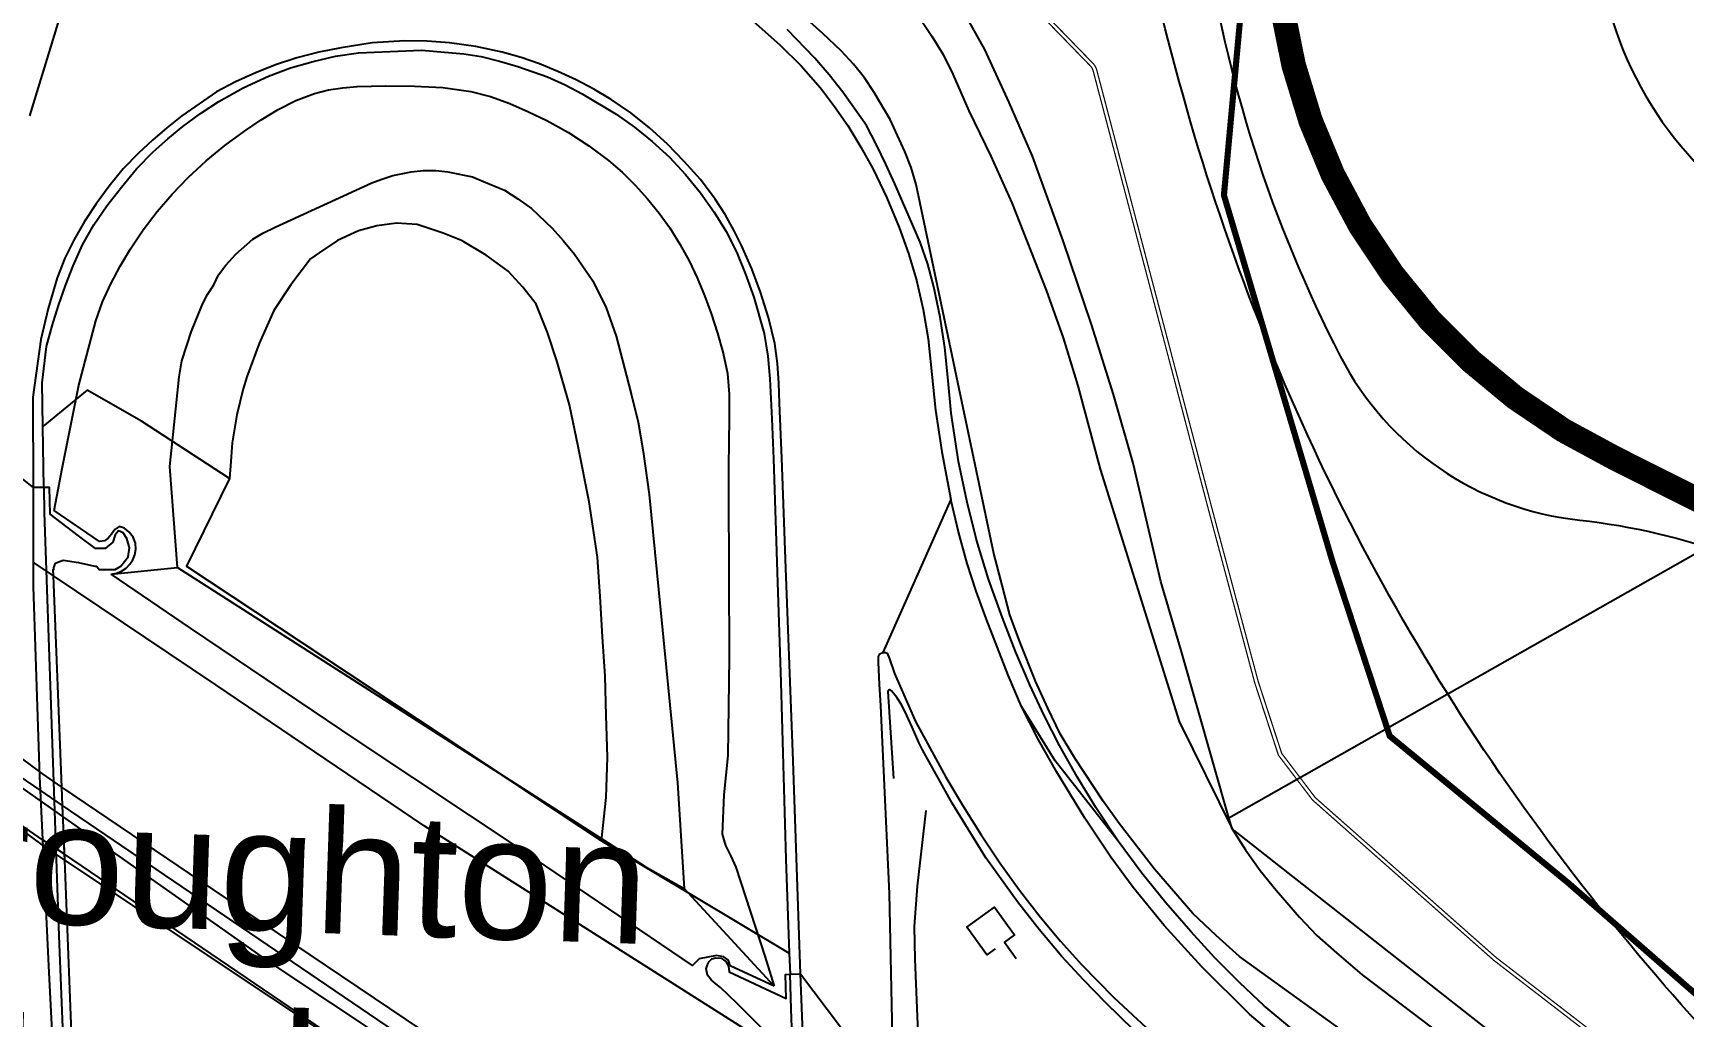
# Model space of a CAD drawing. Header units: millimetres. Extents: x 111502 to 977541, y 8702 to 1044108.
# Drawn here: x 489180 to 489314.6, y 240848.6 to 240928.8 of the extents above; entities that cross this region are included whole.
import ezdxf

# ---------------------------------------------------------------- set-up
doc = ezdxf.new("R2010")
doc.units = ezdxf.units.MM
doc.header["$LTSCALE"] = 0.25
doc.linetypes.add('DASHED', pattern=[19.05, 12.7, -6.35])
doc.linetypes.add('DASHED2', pattern=[9.525, 6.35, -3.175])
for name, color, linetype in [('E HVSS As Laid HV', 10, 'Continuous'), ('E HVSS Proposed 33kV', 5, 'Continuous'), ('X HVSS Site Background', 8, 'Continuous'), ('X HVSS Site Outline', 210, 'Continuous')]:
    doc.layers.add(name, color=color, linetype=linetype)
doc.styles.add('Arial', font='arial.ttf')
doc.styles.add('Proposed Employment Area - 11-089-MP013-01a$0$Standard', font='txt')

# ---------------------------------------------------------------- blocks, each defined once
blk = doc.blocks.new('Proposed Commercial Boundary - 09.02.22')
at = {"layer": 'X HVSS Site Outline'}
blk.add_lwpolyline([(489440655, 240757624, 500, 500, 0), (489415055, 240775554, 500, 500, 0), (489347296, 240824001, 500, 500, 0), (489338952, 240830047, 500, 500, 0), (489324184, 240842939, 500, 500, 0), (489305138, 240859549, 500, 500, 0), (489290593, 240871516, 500, 500, 0), (489285945, 240885672, 500, 500, 0), (489277078, 240915594, 500, 500, 0), (489281801, 240966928, 500, 500, 0)], format="xyseb", dxfattribs=at)
blk = doc.blocks.new('commercial background')
at = {"layer": 'X HVSS Site Background', "const_width": 2, "flags": 128}
blk.add_lwpolyline([(1051.81, 240.88), (1037.81, 247.56, 0.001174), (991.06, 269.75, -0.019302), (924.58, 304.31, -0.035007), (860, 347.36, -0.229683), (849.26, 368.95, 0.257701), (828.59, 405.55, 0.025998), (796.23, 423.24, -0.248095), (769.13, 459.92, 0.040658), (757.24, 510.43, -0.017766), (748.81, 540.09, 0.316165), (729.75, 556.71), (725.67, 557.32)], format="xyb", dxfattribs=at)
at = {"layer": 'X HVSS Site Background', "flags": 128}
blk.add_lwpolyline([(928.08, 286.74, 0.151371), (871.11, 328.8, -0.06422), (841.98, 343.36, -0.080323), (792.92, 389.27, -0.098577), (760.75, 453.92, -0.03432), (751.48, 500.46, 0.091782), (745.82, 518.08, -0.974614), (750.65, 520.31), (756.57, 494.44, -0.037531), (762.8, 466.15, 0.084037), (773.87, 431.55, 0.251691), (793.39, 418.18, -0.125184), (817.16, 409.33, -0.021222), (837.01, 394.31, -0.151188), (844.67, 382.63, -0.08652), (847.5, 356.47, 0.23398), (851.5, 346.86, 0.068152), (878.19, 329.36, -0.044918), (903.68, 314.29, 0.0654), (1004.49, 260.12, -0.154625)], format="xyb", dxfattribs=at)
at = {"layer": 'X HVSS Site Background'}
blk.add_arc((824.69, 467.86), 30, 189.5253, 240.4849, dxfattribs=at)
at = {"layer": 'X HVSS Site Background', "style": 'Proposed Employment Area - 11-089-MP013-01a$0$Standard'}
for p, rotation in [((485.88, 899.5), 95.9302), ((729.37, 850.69), 240.5366), ((319.53, 839.47), 95.9302), ((520.9, 756.6), 330.4683), ((1582.14, 507.49), 240.4683), ((1846.75, 293.1), 209.3143), ((1096.5, 265.37), 60.4683)]:
    blk.add_attdef('NOOFPARKINGSPACES', p, '', height=0.3, rotation=rotation, dxfattribs=at)
blk = doc.blocks.new('OS MAP 060722')
at = {"layer": 'X HVSS Site Background'}
for points in [[(466.91, 1738.54), (463, 1752.19), (461.35, 1757.79), (459.1, 1767.45), (457.5, 1773.05), (455.7, 1778.75), (453.4, 1785.55), (450.9, 1792.45), (449, 1796.85), (447, 1801.15), (445, 1804.75)], [(457.88, 1736.65), (456.07, 1739.38), (454.54, 1741.87), (453.1, 1744.43), (451.84, 1746.88), (450.67, 1749.38), (449.52, 1752.09), (448.45, 1754.84), (447.32, 1757.99), (446.33, 1761.2), (445.53, 1764.37), (444.87, 1767.57), (444.26, 1771.51), (444.01, 1774.18), (443.76, 1776.86), (443.37, 1779.35), (442.85, 1781.81), (442.36, 1783.65), (441.74, 1785.45), (439.67, 1790.2), (438.94, 1791.8), (438.18, 1793.4), (437.35, 1794.95), (435.43, 1797.68), (434.32, 1799.09), (433.16, 1800.46), (430.89, 1802.78)], [(501.36, 1703.04), (467.76, 1727.24), (465.86, 1728.94), (463.96, 1730.74), (460.85, 1734.35), (457.95, 1738.09), (456.65, 1739.89), (454.35, 1743.39), (453.15, 1745.39), (452.15, 1747.49), (451.15, 1749.69), (449.85, 1752.89), (449.05, 1755.09), (448.45, 1757.39), (447.75, 1760.09), (441.4, 1790.15), (441, 1791.55), (440.5, 1792.85), (439.3, 1795.45), (438, 1797.65), (437.2, 1798.85), (436.3, 1799.95), (435.3, 1801.05), (433.8, 1802.45), (422.8, 1812.35)], [(440.7, 1805.25), (442.7, 1802.25), (443.6, 1800.75), (444.4, 1799.15), (445.7, 1796.15), (447.5, 1792.45), (449.2, 1788.65), (452, 1781.55), (453.4, 1777.65), (454.6, 1773.75), (456.4, 1766.95), (462.85, 1746.39), (467.16, 1737.64), (468.26, 1735.94), (469.46, 1734.24), (470.76, 1732.64), (472.66, 1730.44), (474.06, 1728.94), (475.66, 1727.54), (477.76, 1725.74), (502.06, 1707.34), (501.36, 1703.04)], [(258.92, 1814.2), (281.92, 1798.77), (304.03, 1783.97), (332.86, 1764.67), (355.64, 1750.04), (388.72, 1726.75), (413.29, 1710.42), (459.04, 1680.07), (491.69, 1658.3), (515.84, 1642.91), (558.78, 1615.53), (585.73, 1598.78), (617.62, 1580.16), (644.74, 1564.17), (689.42, 1538.44), (719.01, 1521.96), (754.35, 1502.48), (785.39, 1486.4), (805.79, 1475.99)], [(369.17, 1795.76), (374.37, 1812.84)], [(418.16, 1813.34), (419.16, 1812.03), (421.64, 1809.45), (423.87, 1807.34), (426.13, 1805.25), (430.32, 1801.51), (432.03, 1799.83), (433.61, 1798.03), (434.76, 1796.52), (435.83, 1794.95), (436.9, 1793.2), (437.9, 1791.41), (439.02, 1789.06), (440.02, 1786.66), (440.79, 1784.53), (441.43, 1782.37), (441.99, 1779.98), (442.39, 1777.57), (442.68, 1774.66), (442.99, 1771.76), (443.5, 1768.37), (444.25, 1764.48)], [(466.91, 1738.54), (576.95, 1800.86), (581.98, 1802.63)], [(431.98, 1725.83), (431.89, 1728.19), (431.39, 1743.19), (430.79, 1758.9), (430.62, 1763.38), (430.45, 1767.86), (430.28, 1772.34), (430.22, 1773.96), (430.11, 1775.58), (429.88, 1777.19), (429.38, 1779.31), (428.72, 1781.38), (428.01, 1783.27), (427.21, 1785.12), (426.55, 1786.44), (425.83, 1787.72), (425.04, 1788.96), (423.83, 1790.55), (422.51, 1792.04), (421.13, 1793.44), (419.68, 1794.77), (418.16, 1795.99), (416.55, 1797.09), (415.15, 1797.93), (413.7, 1798.69), (412.21, 1799.37), (410.72, 1799.98), (409.21, 1800.51), (407.66, 1800.94), (405.53, 1801.39), (403.37, 1801.7), (401.55, 1801.83), (399.73, 1801.85), (397.06, 1801.7), (394.53, 1801.29), (392.73, 1800.93), (390.94, 1800.49), (389.2, 1799.92), (387.51, 1799.23), (385.92, 1798.52), (384.37, 1797.71), (381.55, 1795.74), (380.33, 1794.77), (379.16, 1793.76), (378.01, 1792.71), (376.76, 1791.43), (375.63, 1790.03), (374.57, 1788.57), (373.63, 1787.15), (372.77, 1785.67), (372.01, 1784.14), (371.39, 1782.56), (370.67, 1780.05), (370.07, 1777.51), (369.41, 1772.81), (369.43, 1765.46)], [(370.23, 1770.44), (370.18, 1773.98), (370.53, 1776.96), (370.98, 1778.63), (371.5, 1780.28), (372.08, 1781.91), (372.71, 1783.52), (373.47, 1785.23), (374.38, 1786.88), (375.44, 1788.42), (376.63, 1789.95), (377.87, 1791.44), (379.23, 1792.82), (380.41, 1793.88), (381.65, 1794.89), (383.09, 1795.93), (384.58, 1796.91), (386.56, 1798.02), (388.62, 1798.98), (390.42, 1799.65), (392.26, 1800.19), (394.09, 1800.6), (395.95, 1800.89), (401.1, 1801.09), (404.54, 1800.79), (405.95, 1800.59), (407.45, 1800.21), (408.93, 1799.78), (411.36, 1798.92), (412.79, 1798.27), (414.18, 1797.55), (416.96, 1795.88), (418.46, 1794.82), (419.89, 1793.66), (421.3, 1792.37), (422.62, 1790.98), (423.83, 1789.48), (424.94, 1787.9), (425.92, 1786.32), (426.76, 1784.67), (427.51, 1782.84), (428.17, 1780.98), (429.03, 1778), (429.33, 1776.16), (429.48, 1774.31), (429.66, 1771.05), (429.78, 1767.79), (430.08, 1758.55), (430.38, 1749.56), (430.78, 1735.16), (431.07, 1727.52)], [(371.15, 1763.59), (371.79, 1767), (372.47, 1770.4), (373.17, 1773.8), (374.54, 1779.05), (375.1, 1780.58), (375.77, 1782.07), (376.54, 1783.51), (377.37, 1784.91), (378.41, 1786.46), (379.55, 1787.95), (380.78, 1789.37), (382.07, 1790.72), (383.53, 1792.07), (385.07, 1793.33), (386.67, 1794.51), (388.02, 1795.42), (389.41, 1796.27), (390.86, 1797.01), (392.38, 1797.58), (393.51, 1797.87), (394.67, 1798.04), (395.84, 1798.13), (397.01, 1798.17), (398.19, 1798.19), (400.51, 1798.18), (402.82, 1798.06), (405.11, 1797.73), (406.72, 1797.32), (408.29, 1796.76), (409.82, 1796.09), (411.32, 1795.36), (413.06, 1794.39), (414.73, 1793.31), (416.32, 1792.12), (417.45, 1791.15), (418.52, 1790.1), (419.52, 1788.99), (420.45, 1787.83), (421.32, 1786.61), (422.15, 1785.3), (422.9, 1783.94), (423.57, 1782.54), (424.17, 1781.1), (424.7, 1779.64), (425.23, 1778.03), (425.69, 1776.4), (426.03, 1774.75), (426.17, 1773.07), (426.17, 1771.1), (426.15, 1769.13), (426.12, 1767.16), (426.11, 1765.19), (426.16, 1751.6), (426.05, 1743.62), (425.73, 1740.41), (425.6, 1737.21), (425.86, 1736.29), (426.31, 1735.42), (426.71, 1734.53), (427.51, 1732.11), (428.3, 1729.69), (429.08, 1727.26), (429.84, 1724.83)], [(381.2, 1758.94), (380.57, 1767.17), (381.35, 1774.49), (381.55, 1775.79), (382.35, 1778.19), (383.25, 1780.39), (383.65, 1781.19), (384.15, 1781.99), (384.55, 1782.79), (385.15, 1783.59), (385.95, 1784.49), (387.35, 1785.69), (388.15, 1786.19), (389.15, 1786.69), (397.05, 1790.29), (397.85, 1790.59), (398.75, 1790.89), (400.25, 1791.19), (401.25, 1791.29), (402.25, 1791.29), (403.25, 1791.19), (405.25, 1790.79), (406.15, 1790.39), (407.85, 1789.69), (408.95, 1788.99), (410.05, 1788.19), (411.75, 1786.59), (412.65, 1785.59), (413.55, 1784.49), (415.05, 1782.29), (416.15, 1780.09), (416.95, 1777.79), (418.15, 1773.19), (418.75, 1770.79), (419.15, 1768.39), (419.65, 1764.89), (421.95, 1741.39), (422.51, 1732.77)], [(415.75, 1736.67), (416.15, 1740.19), (416.25, 1743.49), (416.15, 1746.89), (416.05, 1750.09), (415.85, 1753.29), (415.65, 1756.59), (415.45, 1759.79), (414.75, 1764.29), (413.85, 1768.79), (413.15, 1772.19), (412.15, 1775.69), (411.35, 1778.09), (410.45, 1780.39), (409.35, 1781.79), (408.15, 1783.09), (406.35, 1784.39), (404.55, 1785.49), (404.35, 1785.59), (402.85, 1786.19), (400.75, 1786.89), (399.05, 1786.99), (397.45, 1786.79), (395.95, 1786.39), (394.25, 1785.59), (392.75, 1784.59), (392.05, 1784.09), (390.45, 1781.99), (389.05, 1779.89), (387.85, 1777.19), (386.85, 1774.49), (386.55, 1773.49), (386.05, 1771.39), (385.65, 1769.09), (385.55, 1767.59), (385.45, 1766.19)], [(385.45, 1766.19), (378.28, 1770.87), (373.83, 1773.39), (370.23, 1770.44)], [(362.05, 1771.22), (369.43, 1765.46)], [(370.3, 1765.46), (370.23, 1770.44)], [(385.45, 1766.19), (381.93, 1759.06), (415.75, 1736.67)], [(370.3, 1765.46), (369.43, 1765.46)], [(369.43, 1765.46), (369.44, 1759.38), (369.43, 1759.38), (369.44, 1757.36), (369.95, 1741.92), (370.7, 1726.47), (371.31, 1714.22)], [(370.3, 1765.46), (370.33, 1763.42), (371.53, 1728.92), (371.96, 1718.05), (372, 1717.08), (372.14, 1713.5)], [(371.1, 1758.26), (371.08, 1758.78), (371.11, 1758.78), (371.12, 1758.94), (371.27, 1759.29), (371.57, 1759.42), (371.88, 1759.54), (373.14, 1759.34), (374.46, 1759.04), (374.56, 1759.04), (374.66, 1758.99), (374.81, 1758.79), (375.31, 1758.79), (376.12, 1758.79), (376.58, 1759.04), (377.18, 1759.8), (377.28, 1760.55), (377.08, 1761.31), (376.78, 1761.77), (376.38, 1761.92), (376.12, 1761.61), (375.92, 1761.01), (375.31, 1760.5), (374.51, 1760.5), (373.14, 1761.51), (370.82, 1763.28), (370.77, 1765.46), (370.3, 1765.46)], [(444.25, 1764.48), (438.69, 1752.01)], [(457.88, 1736.65), (452.74, 1743.19), (450.01, 1747.61), (448.9, 1750.18), (447.13, 1754.78), (446.31, 1757.02), (445.57, 1759.28), (444.85, 1761.86), (444.25, 1764.48)], [(375.8, 1758.39), (376.23, 1758.48), (376.65, 1758.64), (377.01, 1758.89), (377.31, 1759.21), (377.55, 1759.56), (377.72, 1759.96), (377.81, 1760.43), (377.77, 1760.92), (377.58, 1761.41), (377.26, 1761.82), (376.89, 1762.16), (376.45, 1762.28), (376.1, 1762.03), (375.83, 1761.67), (375.54, 1761.32), (375.24, 1761.12), (374.84, 1761.07), (371.15, 1763.59)], [(371.1, 1758.26), (369.44, 1759.38)], [(375.8, 1758.39), (381.2, 1758.94)], [(381.2, 1758.94), (419.33, 1734.58), (422.51, 1732.77)], [(371.83, 1739.54), (371.77, 1741.05), (371.1, 1758.26)], [(430.97, 1719), (429.72, 1719.89), (401.32, 1737.89), (384.32, 1749.39), (371.1, 1758.26)], [(429.84, 1724.83), (426.24, 1726.47), (426.26, 1726.49), (426.14, 1726.83), (426.03, 1726.99), (425.74, 1727.22), (425.15, 1727.31), (423.73, 1727.05), (423.17, 1726.5), (409.53, 1735.75), (395.85, 1744.85), (382.26, 1753.99), (375.8, 1758.39)], [(439.68, 1715.65), (439.49, 1720.74), (439.24, 1732.36), (438.54, 1747.66), (438.42, 1749.43), (438.34, 1751.2), (438.34, 1751.7), (438.44, 1751.91), (438.69, 1752.01)], [(438.69, 1752.01), (438.9, 1752.01), (439.05, 1751.96), (439.25, 1751.5), (439.65, 1750.29), (441.37, 1746.4), (443.84, 1741.85), (445.25, 1739.48), (446.72, 1737.15), (448.24, 1734.87), (449.84, 1732.65), (451.52, 1730.48), (453.17, 1728.5), (454.9, 1726.59), (457.53, 1723.91), (461.31, 1720.38), (465.76, 1716.59), (472.63, 1711.23), (483.28, 1703.24), (492.27, 1696.32), (503.03, 1688.13), (512.12, 1681.26)], [(459.15, 1721.24), (456.88, 1723.46), (455.05, 1725.33), (453.29, 1727.25), (451.44, 1729.45), (449.66, 1731.7), (447.08, 1735.29), (444.35, 1739.73), (441.93, 1744.08), (441.63, 1744.69), (441.35, 1745.31), (441.08, 1745.94), (440.8, 1746.57), (440.51, 1747.19), (440.19, 1747.79), (439.83, 1748.35), (439.41, 1748.88), (439.3, 1748.97), (439.21, 1748.98), (439.1, 1748.83), (439.56, 1741.75)], [(371.83, 1739.54), (370.01, 1740.8), (360.2, 1747.47)], [(371.99, 1735.58), (370.2, 1736.76), (360.32, 1743.57)], [(431.64, 1698.9), (371.83, 1739.54)], [(371.99, 1735.58), (371.93, 1737.14), (371.83, 1739.54)], [(442.2, 1739.13), (441.49, 1732.97), (441.24, 1729.69), (441.29, 1727.02), (441.4, 1724.36), (441.52, 1721.69), (441.64, 1719.03), (441.78, 1715.73)], [(688.05, 1573.81), (687.32, 1574.19), (630.66, 1615.26), (603.07, 1634.96), (593.26, 1641.73), (561.51, 1664.09), (532.86, 1684.6), (522.9, 1692.16), (493.53, 1716.95), (467.16, 1737.64), (466.91, 1738.54)], [(415.75, 1736.67), (431.07, 1727.52)], [(526.07, 1679.19), (521.93, 1682.57), (513.29, 1689.35), (503.85, 1696.67), (489.15, 1708.15), (478.39, 1716.43), (475.13, 1718.95), (471.88, 1721.49), (469.79, 1723.23), (467.79, 1725.08), (465.76, 1727.14), (463.8, 1729.27), (461.76, 1731.61), (459.81, 1734.02), (457.88, 1736.65)], [(431.75, 1695.29), (430.67, 1695.99), (405.82, 1712.59), (371.99, 1735.58)], [(372.7, 1717.55), (372.01, 1735.1), (371.99, 1735.58)], [(429.84, 1724.83), (422.51, 1732.77)], [(447.85, 1727.87), (447.18, 1727.38), (445.54, 1729.63), (447.79, 1731.26), (449.42, 1729), (448.6, 1728.41), (449.57, 1727.08)], [(430.97, 1719), (430.97, 1719.09), (429.87, 1720.27), (429.5, 1720.68), (428.17, 1722.04), (426.83, 1723.4), (425.46, 1724.72), (425.07, 1725.01), (424.7, 1725.33), (424.4, 1725.73), (424.3, 1726.24), (424.39, 1726.55), (424.55, 1726.84), (424.75, 1727.04), (425.05, 1727.14), (425.51, 1727.09), (425.91, 1726.84), (426.11, 1726.44), (426.17, 1725.98), (430.81, 1723.81), (430.75, 1725.78), (431.13, 1725.8)], [(431.07, 1727.52), (431.13, 1725.8)], [(431.13, 1725.8), (431.98, 1725.83)], [(433.11, 1671.24), (431.23, 1722.94), (431.13, 1725.8)], [(433.98, 1671.27), (433.79, 1676.15), (433.19, 1692.37), (432.59, 1710.66), (431.98, 1725.83)], [(431.98, 1725.83), (439.68, 1715.65)]]:
    blk.add_lwpolyline(points, dxfattribs=at)
at = {"layer": 'X HVSS Site Background', "flags": 128}
for points in [[(466.91, 1738.54), (463, 1752.19), (463, 1752.19), (461.35, 1757.79), (461.35, 1757.79), (459.1, 1767.45), (459.1, 1767.45), (457.5, 1773.05), (457.5, 1773.05), (455.7, 1778.75), (455.7, 1778.75), (453.4, 1785.55), (453.4, 1785.55), (450.9, 1792.45), (450.9, 1792.45), (449, 1796.85), (449, 1796.85), (447, 1801.15), (447, 1801.15), (445, 1804.75)], [(471.88, 1721.49), (469.79, 1723.23), (469.79, 1723.23), (467.79, 1725.08), (467.79, 1725.08), (465.76, 1727.14), (465.76, 1727.14), (463.8, 1729.27), (463.8, 1729.27), (461.76, 1731.61), (461.76, 1731.61), (459.81, 1734.02), (459.81, 1734.02), (457.88, 1736.65), (457.88, 1736.65), (456.07, 1739.38), (456.07, 1739.38), (454.54, 1741.87), (454.54, 1741.87), (453.1, 1744.43), (453.1, 1744.43), (451.84, 1746.88), (451.84, 1746.88), (450.67, 1749.38), (450.67, 1749.38), (449.52, 1752.09), (449.52, 1752.09), (448.45, 1754.84), (448.45, 1754.84), (447.32, 1757.99), (447.32, 1757.99), (446.33, 1761.2), (446.33, 1761.2), (445.53, 1764.37), (445.53, 1764.37), (444.87, 1767.57), (444.87, 1767.57), (444.26, 1771.51), (444.26, 1771.51), (444.01, 1774.18), (444.01, 1774.18), (443.76, 1776.86), (443.76, 1776.86), (443.37, 1779.35), (443.37, 1779.35), (442.85, 1781.81), (442.85, 1781.81), (442.36, 1783.65), (442.36, 1783.65), (441.74, 1785.45), (441.74, 1785.45), (439.67, 1790.2), (439.67, 1790.2), (438.94, 1791.8), (438.94, 1791.8), (438.18, 1793.4), (438.18, 1793.4), (437.35, 1794.95), (437.35, 1794.95), (435.43, 1797.68), (435.43, 1797.68), (434.32, 1799.09), (434.32, 1799.09), (433.16, 1800.46), (433.16, 1800.46), (430.89, 1802.78)], [(501.36, 1703.04), (467.76, 1727.24), (467.76, 1727.24), (465.86, 1728.94), (465.86, 1728.94), (463.96, 1730.74), (463.96, 1730.74), (460.85, 1734.35), (460.85, 1734.35), (457.95, 1738.09), (457.95, 1738.09), (456.65, 1739.89), (456.65, 1739.89), (454.35, 1743.39), (454.35, 1743.39), (453.15, 1745.39), (453.15, 1745.39), (452.15, 1747.49), (452.15, 1747.49), (451.15, 1749.69), (451.15, 1749.69), (449.85, 1752.89), (449.85, 1752.89), (449.05, 1755.09), (449.05, 1755.09), (448.45, 1757.39), (448.45, 1757.39), (447.75, 1760.09), (447.75, 1760.09), (441.4, 1790.15), (441.4, 1790.15), (441, 1791.55), (441, 1791.55), (440.5, 1792.85), (440.5, 1792.85), (439.3, 1795.45), (439.3, 1795.45), (438, 1797.65), (438, 1797.65), (437.2, 1798.85), (437.2, 1798.85), (436.3, 1799.95), (436.3, 1799.95), (435.3, 1801.05), (435.3, 1801.05), (433.8, 1802.45), (433.8, 1802.45), (422.8, 1812.35)], [(440.7, 1805.25), (442.7, 1802.25), (442.7, 1802.25), (443.6, 1800.75), (443.6, 1800.75), (444.4, 1799.15), (444.4, 1799.15), (445.7, 1796.15), (445.7, 1796.15), (447.5, 1792.45), (447.5, 1792.45), (449.2, 1788.65), (449.2, 1788.65), (452, 1781.55), (452, 1781.55), (453.4, 1777.65), (453.4, 1777.65), (454.6, 1773.75), (454.6, 1773.75), (456.4, 1766.95), (456.4, 1766.95), (462.85, 1746.39), (462.85, 1746.39), (467.16, 1737.64), (467.16, 1737.64), (468.26, 1735.94), (468.26, 1735.94), (469.46, 1734.24), (469.46, 1734.24), (470.76, 1732.64), (470.76, 1732.64), (472.66, 1730.44), (472.66, 1730.44), (474.06, 1728.94), (474.06, 1728.94), (475.66, 1727.54), (475.66, 1727.54), (477.76, 1725.74), (477.76, 1725.74), (502.06, 1707.34)], [(369.17, 1795.76), (374.37, 1812.84)], [(426.13, 1805.25), (430.32, 1801.51), (430.32, 1801.51), (432.03, 1799.83), (432.03, 1799.83), (433.61, 1798.03), (433.61, 1798.03), (434.76, 1796.52), (434.76, 1796.52), (435.83, 1794.95), (435.83, 1794.95), (436.9, 1793.2), (436.9, 1793.2), (437.9, 1791.41), (437.9, 1791.41), (439.02, 1789.06), (439.02, 1789.06), (440.02, 1786.66), (440.02, 1786.66), (440.79, 1784.53), (440.79, 1784.53), (441.43, 1782.37), (441.43, 1782.37), (441.99, 1779.98), (441.99, 1779.98), (442.39, 1777.57), (442.39, 1777.57), (442.68, 1774.66), (442.68, 1774.66), (442.99, 1771.76), (442.99, 1771.76), (443.5, 1768.37), (443.5, 1768.37), (444.25, 1764.48)], [(466.91, 1738.54), (576.95, 1800.86), (576.95, 1800.86), (581.98, 1802.63)], [(431.98, 1725.83), (431.89, 1728.19), (431.89, 1728.19), (431.39, 1743.19), (431.39, 1743.19), (430.79, 1758.9), (430.79, 1758.9), (430.62, 1763.38), (430.62, 1763.38), (430.45, 1767.86), (430.45, 1767.86), (430.28, 1772.34), (430.28, 1772.34), (430.22, 1773.96), (430.22, 1773.96), (430.11, 1775.58), (430.11, 1775.58), (429.88, 1777.19), (429.88, 1777.19), (429.38, 1779.31), (429.38, 1779.31), (428.72, 1781.38), (428.72, 1781.38), (428.01, 1783.27), (428.01, 1783.27), (427.21, 1785.12), (427.21, 1785.12), (426.55, 1786.44), (426.55, 1786.44), (425.83, 1787.72), (425.83, 1787.72), (425.04, 1788.96), (425.04, 1788.96), (423.83, 1790.55), (423.83, 1790.55), (422.51, 1792.04), (422.51, 1792.04), (421.13, 1793.44), (421.13, 1793.44), (419.68, 1794.77), (419.68, 1794.77), (418.16, 1795.99), (418.16, 1795.99), (416.55, 1797.09), (416.55, 1797.09), (415.15, 1797.93), (415.15, 1797.93), (413.7, 1798.69), (413.7, 1798.69), (412.21, 1799.37), (412.21, 1799.37), (410.72, 1799.98), (410.72, 1799.98), (409.21, 1800.51), (409.21, 1800.51), (407.66, 1800.94), (407.66, 1800.94), (405.53, 1801.39), (405.53, 1801.39), (403.37, 1801.7), (403.37, 1801.7), (401.55, 1801.83), (401.55, 1801.83), (399.73, 1801.85), (399.73, 1801.85), (397.06, 1801.7), (397.06, 1801.7), (394.53, 1801.29), (394.53, 1801.29), (392.73, 1800.93), (392.73, 1800.93), (390.94, 1800.49), (390.94, 1800.49), (389.2, 1799.92), (389.2, 1799.92), (387.51, 1799.23), (387.51, 1799.23), (385.92, 1798.52), (385.92, 1798.52), (384.37, 1797.71), (384.37, 1797.71), (381.55, 1795.74), (381.55, 1795.74), (380.33, 1794.77), (380.33, 1794.77), (379.16, 1793.76), (379.16, 1793.76), (378.01, 1792.71), (378.01, 1792.71), (376.76, 1791.43), (376.76, 1791.43), (375.63, 1790.03), (375.63, 1790.03), (374.57, 1788.57), (374.57, 1788.57), (373.63, 1787.15), (373.63, 1787.15), (372.77, 1785.67), (372.77, 1785.67), (372.01, 1784.14), (372.01, 1784.14), (371.39, 1782.56), (371.39, 1782.56), (370.67, 1780.05), (370.67, 1780.05), (370.07, 1777.51), (370.07, 1777.51), (369.41, 1772.81)], [(369.41, 1772.81), (369.43, 1765.46)], [(370.23, 1770.44), (370.18, 1773.98), (370.18, 1773.98), (370.53, 1776.96), (370.53, 1776.96), (370.98, 1778.63), (370.98, 1778.63), (371.5, 1780.28), (371.5, 1780.28), (372.08, 1781.91), (372.08, 1781.91), (372.71, 1783.52), (372.71, 1783.52), (373.47, 1785.23), (373.47, 1785.23), (374.38, 1786.88), (374.38, 1786.88), (375.44, 1788.42), (375.44, 1788.42), (376.63, 1789.95), (376.63, 1789.95), (377.87, 1791.44), (377.87, 1791.44), (379.23, 1792.82), (379.23, 1792.82), (380.41, 1793.88), (380.41, 1793.88), (381.65, 1794.89), (381.65, 1794.89), (383.09, 1795.93), (383.09, 1795.93), (384.58, 1796.91), (384.58, 1796.91), (386.56, 1798.02), (386.56, 1798.02), (388.62, 1798.98), (388.62, 1798.98), (390.42, 1799.65), (390.42, 1799.65), (392.26, 1800.19), (392.26, 1800.19), (394.09, 1800.6), (394.09, 1800.6), (395.95, 1800.89), (395.95, 1800.89), (401.1, 1801.09), (401.1, 1801.09), (404.54, 1800.79), (404.54, 1800.79), (405.95, 1800.59), (405.95, 1800.59), (407.45, 1800.21), (407.45, 1800.21), (408.93, 1799.78), (408.93, 1799.78), (411.36, 1798.92), (411.36, 1798.92), (412.79, 1798.27), (412.79, 1798.27), (414.18, 1797.55), (414.18, 1797.55), (416.96, 1795.88), (416.96, 1795.88), (418.46, 1794.82), (418.46, 1794.82), (419.89, 1793.66), (419.89, 1793.66), (421.3, 1792.37), (421.3, 1792.37), (422.62, 1790.98), (422.62, 1790.98), (423.83, 1789.48), (423.83, 1789.48), (424.94, 1787.9), (424.94, 1787.9), (425.92, 1786.32), (425.92, 1786.32), (426.76, 1784.67), (426.76, 1784.67), (427.51, 1782.84), (427.51, 1782.84), (428.17, 1780.98), (428.17, 1780.98), (429.03, 1778), (429.03, 1778), (429.33, 1776.16), (429.33, 1776.16), (429.48, 1774.31), (429.48, 1774.31), (429.66, 1771.05), (429.66, 1771.05), (429.78, 1767.79), (429.78, 1767.79), (430.08, 1758.55), (430.08, 1758.55), (430.38, 1749.56), (430.38, 1749.56), (430.78, 1735.16), (430.78, 1735.16), (431.07, 1727.52)], [(371.15, 1763.59), (371.79, 1767), (371.79, 1767), (372.47, 1770.4), (372.47, 1770.4), (373.17, 1773.8), (373.17, 1773.8), (374.54, 1779.05), (374.54, 1779.05), (375.1, 1780.58), (375.1, 1780.58), (375.77, 1782.07), (375.77, 1782.07), (376.54, 1783.51), (376.54, 1783.51), (377.37, 1784.91), (377.37, 1784.91), (378.41, 1786.46), (378.41, 1786.46), (379.55, 1787.95), (379.55, 1787.95), (380.78, 1789.37), (380.78, 1789.37), (382.07, 1790.72), (382.07, 1790.72), (383.53, 1792.07), (383.53, 1792.07), (385.07, 1793.33), (385.07, 1793.33), (386.67, 1794.51), (386.67, 1794.51), (388.02, 1795.42), (388.02, 1795.42), (389.41, 1796.27), (389.41, 1796.27), (390.86, 1797.01), (390.86, 1797.01), (392.38, 1797.58), (392.38, 1797.58), (393.51, 1797.87), (393.51, 1797.87), (394.67, 1798.04), (394.67, 1798.04), (395.84, 1798.13), (395.84, 1798.13), (397.01, 1798.17), (397.01, 1798.17), (398.19, 1798.19), (398.19, 1798.19), (400.51, 1798.18), (400.51, 1798.18), (402.82, 1798.06), (402.82, 1798.06), (405.11, 1797.73), (405.11, 1797.73), (406.72, 1797.32), (406.72, 1797.32), (408.29, 1796.76), (408.29, 1796.76), (409.82, 1796.09), (409.82, 1796.09), (411.32, 1795.36), (411.32, 1795.36), (413.06, 1794.39), (413.06, 1794.39), (414.73, 1793.31), (414.73, 1793.31), (416.32, 1792.12), (416.32, 1792.12), (417.45, 1791.15), (417.45, 1791.15), (418.52, 1790.1), (418.52, 1790.1), (419.52, 1788.99), (419.52, 1788.99), (420.45, 1787.83), (420.45, 1787.83), (421.32, 1786.61), (421.32, 1786.61), (422.15, 1785.3), (422.15, 1785.3), (422.9, 1783.94), (422.9, 1783.94), (423.57, 1782.54), (423.57, 1782.54), (424.17, 1781.1), (424.17, 1781.1), (424.7, 1779.64), (424.7, 1779.64), (425.23, 1778.03), (425.23, 1778.03), (425.69, 1776.4), (425.69, 1776.4), (426.03, 1774.75), (426.03, 1774.75), (426.17, 1773.07), (426.17, 1773.07), (426.17, 1771.1), (426.17, 1771.1), (426.15, 1769.13), (426.15, 1769.13), (426.12, 1767.16), (426.12, 1767.16), (426.11, 1765.19), (426.11, 1765.19), (426.16, 1751.6), (426.16, 1751.6), (426.05, 1743.62), (426.05, 1743.62), (425.73, 1740.41), (425.73, 1740.41), (425.6, 1737.21), (425.6, 1737.21), (425.86, 1736.29), (425.86, 1736.29), (426.31, 1735.42), (426.31, 1735.42), (426.71, 1734.53), (426.71, 1734.53), (427.51, 1732.11), (427.51, 1732.11), (428.3, 1729.69), (428.3, 1729.69), (429.08, 1727.26), (429.08, 1727.26), (429.84, 1724.83)], [(381.2, 1758.94), (380.57, 1767.17), (380.57, 1767.17), (381.35, 1774.49), (381.35, 1774.49), (381.55, 1775.79), (381.55, 1775.79), (382.35, 1778.19), (382.35, 1778.19), (383.25, 1780.39), (383.25, 1780.39), (383.65, 1781.19), (383.65, 1781.19), (384.15, 1781.99), (384.15, 1781.99), (384.55, 1782.79), (384.55, 1782.79), (385.15, 1783.59), (385.15, 1783.59), (385.95, 1784.49), (385.95, 1784.49), (387.35, 1785.69), (387.35, 1785.69), (388.15, 1786.19), (388.15, 1786.19), (389.15, 1786.69), (389.15, 1786.69), (397.05, 1790.29), (397.05, 1790.29), (397.85, 1790.59), (397.85, 1790.59), (398.75, 1790.89), (398.75, 1790.89), (400.25, 1791.19), (400.25, 1791.19), (401.25, 1791.29), (401.25, 1791.29), (402.25, 1791.29), (402.25, 1791.29), (403.25, 1791.19), (403.25, 1791.19), (405.25, 1790.79), (405.25, 1790.79), (406.15, 1790.39), (406.15, 1790.39), (407.85, 1789.69), (407.85, 1789.69), (408.95, 1788.99), (408.95, 1788.99), (410.05, 1788.19), (410.05, 1788.19), (411.75, 1786.59), (411.75, 1786.59), (412.65, 1785.59), (412.65, 1785.59), (413.55, 1784.49), (413.55, 1784.49), (415.05, 1782.29), (415.05, 1782.29), (416.15, 1780.09), (416.15, 1780.09), (416.95, 1777.79), (416.95, 1777.79), (418.15, 1773.19), (418.15, 1773.19), (418.75, 1770.79), (418.75, 1770.79), (419.15, 1768.39), (419.15, 1768.39), (419.65, 1764.89), (419.65, 1764.89), (421.95, 1741.39), (421.95, 1741.39), (422.51, 1732.77)], [(415.75, 1736.67), (416.15, 1740.19), (416.15, 1740.19), (416.25, 1743.49), (416.25, 1743.49), (416.15, 1746.89), (416.15, 1746.89), (416.05, 1750.09), (416.05, 1750.09), (415.85, 1753.29), (415.85, 1753.29), (415.65, 1756.59), (415.65, 1756.59), (415.45, 1759.79), (415.45, 1759.79), (414.75, 1764.29), (414.75, 1764.29), (413.85, 1768.79), (413.85, 1768.79), (413.15, 1772.19), (413.15, 1772.19), (412.15, 1775.69), (412.15, 1775.69), (411.35, 1778.09), (411.35, 1778.09), (410.45, 1780.39), (410.45, 1780.39), (409.35, 1781.79), (409.35, 1781.79), (408.15, 1783.09), (408.15, 1783.09), (406.35, 1784.39), (406.35, 1784.39), (404.55, 1785.49), (404.55, 1785.49), (404.35, 1785.59), (404.35, 1785.59), (402.85, 1786.19), (402.85, 1786.19), (400.75, 1786.89), (400.75, 1786.89), (399.05, 1786.99), (399.05, 1786.99), (397.45, 1786.79), (397.45, 1786.79), (395.95, 1786.39), (395.95, 1786.39), (394.25, 1785.59), (394.25, 1785.59), (392.75, 1784.59), (392.75, 1784.59), (392.05, 1784.09), (392.05, 1784.09), (390.45, 1781.99), (390.45, 1781.99), (389.05, 1779.89), (389.05, 1779.89), (387.85, 1777.19), (387.85, 1777.19), (386.85, 1774.49), (386.85, 1774.49), (386.55, 1773.49), (386.55, 1773.49), (386.05, 1771.39), (386.05, 1771.39), (385.65, 1769.09), (385.65, 1769.09), (385.55, 1767.59), (385.55, 1767.59), (385.45, 1766.19)], [(385.45, 1766.19), (378.28, 1770.87), (378.28, 1770.87), (373.83, 1773.39), (373.83, 1773.39), (370.23, 1770.44)], [(362.05, 1771.22), (369.43, 1765.46)], [(370.3, 1765.46), (370.23, 1770.44)], [(385.45, 1766.19), (381.93, 1759.06), (381.93, 1759.06), (415.75, 1736.67)], [(370.3, 1765.46), (369.43, 1765.46)], [(369.43, 1765.46), (369.44, 1759.38), (369.44, 1759.38), (369.43, 1759.38), (369.43, 1759.38), (369.44, 1757.36), (369.44, 1757.36), (369.95, 1741.92), (369.95, 1741.92), (370.7, 1726.47), (370.7, 1726.47), (371.31, 1714.22)], [(371.1, 1758.26), (371.08, 1758.78), (371.08, 1758.78), (371.11, 1758.78), (371.11, 1758.78), (371.12, 1758.94), (371.12, 1758.94), (371.27, 1759.29), (371.27, 1759.29), (371.57, 1759.42), (371.57, 1759.42), (371.88, 1759.54), (371.88, 1759.54), (373.14, 1759.34), (373.14, 1759.34), (374.46, 1759.04), (374.46, 1759.04), (374.56, 1759.04), (374.56, 1759.04), (374.66, 1758.99), (374.66, 1758.99), (374.81, 1758.79), (374.81, 1758.79), (375.31, 1758.79), (375.31, 1758.79), (376.12, 1758.79), (376.12, 1758.79), (376.58, 1759.04), (376.58, 1759.04), (377.18, 1759.8), (377.18, 1759.8), (377.28, 1760.55), (377.28, 1760.55), (377.08, 1761.31), (377.08, 1761.31), (376.78, 1761.77), (376.78, 1761.77), (376.38, 1761.92), (376.38, 1761.92), (376.12, 1761.61), (376.12, 1761.61), (375.92, 1761.01), (375.92, 1761.01), (375.31, 1760.5), (375.31, 1760.5), (374.51, 1760.5), (374.51, 1760.5), (373.14, 1761.51), (373.14, 1761.51), (370.82, 1763.28), (370.82, 1763.28), (370.77, 1765.46), (370.77, 1765.46), (370.3, 1765.46)], [(370.3, 1765.46), (370.33, 1763.42), (370.33, 1763.42), (371.53, 1728.92), (371.53, 1728.92), (371.96, 1718.05), (371.96, 1718.05), (372, 1717.08), (372, 1717.08), (372.14, 1713.5)], [(444.25, 1764.48), (438.69, 1752.01)], [(470.53, 1720.87), (468.59, 1722.55), (468.59, 1722.55), (464.7, 1726.39), (464.7, 1726.39), (461.62, 1729.77), (461.62, 1729.77), (459.09, 1732.85), (459.09, 1732.85), (457.28, 1735.33), (457.28, 1735.33), (455.16, 1738.51), (455.16, 1738.51), (452.88, 1742.25), (452.88, 1742.25), (451.39, 1744.9), (451.39, 1744.9), (450.01, 1747.61), (450.01, 1747.61), (448.9, 1750.18), (448.9, 1750.18), (447.13, 1754.78), (447.13, 1754.78), (446.31, 1757.02), (446.31, 1757.02), (445.57, 1759.28), (445.57, 1759.28), (444.85, 1761.86), (444.85, 1761.86), (444.25, 1764.48)], [(375.8, 1758.39), (376.23, 1758.48), (376.23, 1758.48), (376.65, 1758.64), (376.65, 1758.64), (377.01, 1758.89), (377.01, 1758.89), (377.31, 1759.21), (377.31, 1759.21), (377.55, 1759.56), (377.55, 1759.56), (377.72, 1759.96), (377.72, 1759.96), (377.81, 1760.43), (377.81, 1760.43), (377.77, 1760.92), (377.77, 1760.92), (377.58, 1761.41), (377.58, 1761.41), (377.26, 1761.82), (377.26, 1761.82), (376.89, 1762.16), (376.89, 1762.16), (376.45, 1762.28), (376.45, 1762.28), (376.1, 1762.03), (376.1, 1762.03), (375.83, 1761.67), (375.83, 1761.67), (375.54, 1761.32), (375.54, 1761.32), (375.24, 1761.12), (375.24, 1761.12), (374.84, 1761.07), (374.84, 1761.07), (371.15, 1763.59)], [(371.1, 1758.26), (369.44, 1759.38)], [(375.8, 1758.39), (381.2, 1758.94)], [(381.2, 1758.94), (419.33, 1734.58), (419.33, 1734.58), (422.51, 1732.77)], [(371.77, 1741.05), (371.1, 1758.26)], [(430.97, 1719), (429.72, 1719.89), (429.72, 1719.89), (401.32, 1737.89), (401.32, 1737.89), (384.32, 1749.39), (384.32, 1749.39), (371.1, 1758.26)], [(429.84, 1724.83), (426.24, 1726.47), (426.24, 1726.47), (426.26, 1726.49), (426.26, 1726.49), (426.14, 1726.83), (426.14, 1726.83), (426.03, 1726.99), (426.03, 1726.99), (425.74, 1727.22), (425.74, 1727.22), (425.15, 1727.31), (425.15, 1727.31), (423.73, 1727.05), (423.73, 1727.05), (423.17, 1726.5), (423.17, 1726.5), (409.53, 1735.75), (409.53, 1735.75), (395.85, 1744.85), (395.85, 1744.85), (382.26, 1753.99), (382.26, 1753.99), (375.8, 1758.39)], [(439.68, 1715.65), (439.49, 1720.74), (439.49, 1720.74), (439.24, 1732.36), (439.24, 1732.36), (438.54, 1747.66), (438.54, 1747.66), (438.42, 1749.43), (438.42, 1749.43), (438.34, 1751.2), (438.34, 1751.2), (438.34, 1751.7), (438.34, 1751.7), (438.44, 1751.91), (438.44, 1751.91), (438.69, 1752.01)], [(438.69, 1752.01), (438.9, 1752.01), (438.9, 1752.01), (439.05, 1751.96), (439.05, 1751.96), (439.25, 1751.5), (439.25, 1751.5), (439.65, 1750.29), (439.65, 1750.29), (441.37, 1746.4), (441.37, 1746.4), (443.84, 1741.85), (443.84, 1741.85), (445.25, 1739.48), (445.25, 1739.48), (446.72, 1737.15), (446.72, 1737.15), (448.24, 1734.87), (448.24, 1734.87), (449.84, 1732.65), (449.84, 1732.65), (451.52, 1730.48), (451.52, 1730.48), (453.17, 1728.5), (453.17, 1728.5), (454.9, 1726.59), (454.9, 1726.59), (457.53, 1723.91), (457.53, 1723.91), (461.31, 1720.38)], [(371.77, 1741.05), (370.17, 1742.14), (370.17, 1742.14), (360.14, 1749.57)], [(459.15, 1721.24), (456.88, 1723.46), (456.88, 1723.46), (455.05, 1725.33), (455.05, 1725.33), (453.29, 1727.25), (453.29, 1727.25), (451.44, 1729.45), (451.44, 1729.45), (449.66, 1731.7), (449.66, 1731.7), (447.08, 1735.29), (447.08, 1735.29), (444.35, 1739.73), (444.35, 1739.73), (441.93, 1744.08), (441.93, 1744.08), (441.63, 1744.69), (441.63, 1744.69), (441.35, 1745.31), (441.35, 1745.31), (441.08, 1745.94), (441.08, 1745.94), (440.8, 1746.57), (440.8, 1746.57), (440.51, 1747.19), (440.51, 1747.19), (440.19, 1747.79), (440.19, 1747.79), (439.83, 1748.35), (439.83, 1748.35), (439.41, 1748.88), (439.41, 1748.88), (439.3, 1748.97), (439.3, 1748.97), (439.21, 1748.98), (439.21, 1748.98), (439.1, 1748.83), (439.1, 1748.83), (439.56, 1741.75)], [(372.01, 1735.1), (370.37, 1736.19), (370.37, 1736.19), (360.32, 1743.57)], [(431.57, 1700.96), (430.42, 1701.69), (430.42, 1701.69), (406.42, 1717.69), (406.42, 1717.69), (384.12, 1732.69), (384.12, 1732.69), (371.77, 1741.05)], [(372.01, 1735.1), (371.93, 1737.14), (371.93, 1737.14), (371.83, 1739.54), (371.83, 1739.54), (371.77, 1741.05)], [(442.2, 1739.13), (441.49, 1732.97), (441.49, 1732.97), (441.24, 1729.69), (441.24, 1729.69), (441.29, 1727.02), (441.29, 1727.02), (441.4, 1724.36), (441.4, 1724.36), (441.52, 1721.69), (441.52, 1721.69), (441.64, 1719.03), (441.64, 1719.03), (441.78, 1715.73)], [(688.05, 1573.81), (687.32, 1574.19), (687.32, 1574.19), (630.66, 1615.26), (630.66, 1615.26), (603.07, 1634.96), (603.07, 1634.96), (593.26, 1641.73), (593.26, 1641.73), (561.51, 1664.09), (561.51, 1664.09), (532.86, 1684.6), (532.86, 1684.6), (522.9, 1692.16), (522.9, 1692.16), (493.53, 1716.95), (493.53, 1716.95), (467.16, 1737.64), (467.16, 1737.64), (466.91, 1738.54)], [(415.75, 1736.67), (431.07, 1727.52)], [(431.75, 1695.29), (430.67, 1695.99), (430.67, 1695.99), (405.82, 1712.59), (405.82, 1712.59), (372.01, 1735.1)], [(372.7, 1717.55), (372.01, 1735.1)], [(429.84, 1724.83), (422.51, 1732.77)], [(447.85, 1727.87), (447.18, 1727.38), (447.18, 1727.38), (445.54, 1729.63), (445.54, 1729.63), (447.79, 1731.26), (447.79, 1731.26), (449.42, 1729), (449.42, 1729), (448.6, 1728.41), (448.6, 1728.41), (449.57, 1727.08)], [(428.17, 1722.04), (426.83, 1723.4), (426.83, 1723.4), (425.46, 1724.72), (425.46, 1724.72), (425.07, 1725.01), (425.07, 1725.01), (424.7, 1725.33), (424.7, 1725.33), (424.4, 1725.73), (424.4, 1725.73), (424.3, 1726.24), (424.3, 1726.24), (424.39, 1726.55), (424.39, 1726.55), (424.55, 1726.84), (424.55, 1726.84), (424.75, 1727.04), (424.75, 1727.04), (425.05, 1727.14), (425.05, 1727.14), (425.51, 1727.09), (425.51, 1727.09), (425.91, 1726.84), (425.91, 1726.84), (426.11, 1726.44), (426.11, 1726.44), (426.17, 1725.98), (426.17, 1725.98), (430.81, 1723.81), (430.81, 1723.81), (430.75, 1725.78), (430.75, 1725.78), (431.13, 1725.8)], [(431.07, 1727.52), (431.13, 1725.8)], [(431.13, 1725.8), (431.98, 1725.83)], [(433.11, 1671.24), (431.23, 1722.94), (431.23, 1722.94), (431.13, 1725.8)], [(433.98, 1671.27), (433.79, 1676.15), (433.79, 1676.15), (433.19, 1692.37), (433.19, 1692.37), (432.59, 1710.66), (432.59, 1710.66), (431.98, 1725.83)], [(431.98, 1725.83), (439.68, 1715.65)]]:
    blk.add_lwpolyline(points, dxfattribs=at)

msp = doc.modelspace()

# ---------------------------------------------------------------- linework, layer by layer
at = {"lineweight": 0}
msp.add_circle((488727.82, 239008.33), 11388.42, dxfattribs=at)
at = {"layer": 'E HVSS Proposed 33kV', "linetype": 'DASHED', "lineweight": 0, "const_width": 0.1, "flags": 128}
for points in [[(489328.85, 241105.72), (489329.16, 241104, -0.414214), (489329.07, 241103.89), (489286.3, 241096.35, 0.405098), (489285.54, 241095.31), (489286.35, 241089.66), (489286.47, 241088.67), (489286.52, 241087.46), (489286.48, 241086.36), (489286.3, 241084.87), (489285.87, 241083.12), (489285.37, 241081.81, -0.272506), (489284.61, 241081.21), (489283.26, 241081.02), (489278.49, 241080.47), (489271.68, 241079.86), (489267.77, 241079.62), (489263.69, 241079.46), (489260.58, 241079.44, 0.353752), (489259.61, 241078.64), (489258.28, 241072.27, -0.005569), (489258.27, 241072.2), (489257.35, 241068.23), (489256.75, 241064.95), (489255.57, 241056.32), (489254.32, 241046.84), (489252.51, 241033.03), (489250.65, 241018.95), (489248.64, 241003.64), (489247.97, 240998.61), (489247.49, 240994.61), (489245.96, 240976.44), (489245.29, 240963.41), (489245.16, 240959.38), (489245.19, 240954.12, 0.012824), (489245.19, 240954.09), (489245.35, 240951.37), (489245.77, 240950.72), (489248.2, 240946.96), (489253.06, 240939.64, 0.046402), (489253.13, 240939.56), (489266.18, 240926.14, -0.129285), (489266.42, 240925.72), (489275.94, 240889.5), (489279.58, 240875.88), (489281.52, 240869.95), (489284.3, 240866.3), (489299.07, 240853.24), (489339.81, 240821.82), (489385.98, 240787.61), (489447.89, 240744.07), (489481.95, 240721.65), (489503.49, 240711.54), (489511.67, 240707.6), (489515.72, 240704.94), (489527.67, 240694.21, -0.387329), (489527.87, 240692.27), (489522.79, 240685.43), (489518.05, 240682.13), (489493.31, 240664.94), (489466.74, 240646.48), (489407.24, 240581.61), (489361.68, 240531.93, 0.42684), (489362.15, 240524.72), (489362.78, 240524.14), (489364.48, 240522.51), (489368.22, 240518.25), (489371.36, 240514.64), (489374.5, 240511.02), (489380.12, 240504.06), (489382.72, 240500.96), (489383.78, 240499.71)], [(489384.01, 240499.9), (489382.95, 240501.16), (489380.35, 240504.25), (489374.73, 240511.22), (489371.59, 240514.84), (489368.44, 240518.45), (489364.69, 240522.71), (489362.99, 240524.35), (489362.35, 240524.95, -0.427265), (489361.9, 240531.73), (489407.46, 240581.41), (489466.93, 240646.25), (489493.49, 240664.7), (489518.22, 240681.89), (489523, 240685.21), (489528.11, 240692.09, 0.387329), (489527.88, 240694.43), (489515.91, 240705.18), (489511.82, 240707.86), (489503.61, 240711.81), (489482.09, 240721.91), (489448.06, 240744.32), (489386.15, 240787.86), (489339.99, 240822.06), (489299.26, 240853.47), (489284.52, 240866.5), (489281.79, 240870.1), (489279.87, 240875.97), (489276.23, 240889.58), (489266.71, 240925.8, 0.129285), (489266.39, 240926.35), (489253.34, 240939.77, -0.046402), (489253.31, 240939.81), (489248.46, 240947.13), (489246.03, 240950.88), (489245.65, 240951.46), (489245.49, 240954.11, -0.012824), (489245.49, 240954.12), (489245.46, 240959.37), (489245.59, 240963.4), (489246.26, 240976.42), (489247.79, 240994.58), (489248.27, 240998.57), (489248.93, 241003.61), (489250.95, 241018.91), (489252.8, 241032.99), (489254.62, 241046.8), (489255.87, 241056.28), (489257.05, 241064.91), (489257.64, 241068.17), (489258.56, 241072.13, 0.005569), (489258.58, 241072.21), (489259.9, 241078.58, -0.353752), (489260.59, 241079.14), (489263.7, 241079.16), (489267.79, 241079.32), (489271.71, 241079.56), (489278.52, 241080.18), (489283.3, 241080.73), (489284.65, 241080.91, 0.272506), (489285.65, 241081.7), (489286.16, 241083.03), (489286.59, 241084.82), (489286.78, 241086.34), (489286.82, 241087.46), (489286.77, 241088.7), (489286.65, 241089.7), (489285.84, 241095.35, -0.405098), (489286.35, 241096.06), (489329.13, 241103.59, 0.414214), (489329.45, 241104.05), (489329.15, 241105.77)]]:
    msp.add_lwpolyline(points, format="xyb", dxfattribs=at)

# ---------------------------------------------------------------- block references
at = {"layer": 'E HVSS As Laid HV', "linetype": 'DASHED2', "lineweight": 0}
msp.add_blockref('OS MAP 060722', (488810.58, 239126.31), dxfattribs=at)
at = {"layer": 'X HVSS Site Background', "lineweight": 0}
msp.add_blockref('commercial background', (488512.69, 240470.93), dxfattribs=at)
at = {"layer": 'X HVSS Site Outline', "lineweight": 0, "xscale": 0.001, "yscale": 0.001, "zscale": 0.001}
msp.add_blockref('Proposed Commercial Boundary - 09.02.22', (0, 0), dxfattribs=at)

# ---------------------------------------------------------------- texts
at = {"lineweight": 0, "insert": (489165.93, 240866.75), "char_height": 10, "attachment_point": 1, "rotation": 358.0461, "style": 'Arial'}
msp.add_mtext_dynamic_manual_height_columns('\\pxt1;Broughton Interchange', width=96.2532, gutter_width=10, heights=[0], dxfattribs=at)

doc.saveas('drawing.dxf')
